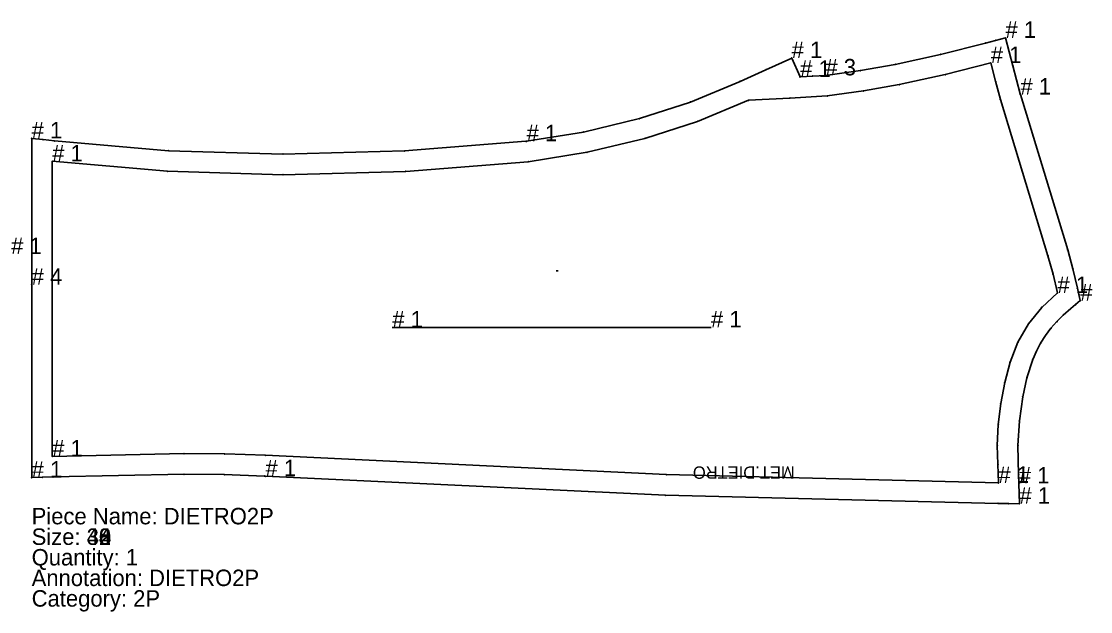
# Model space of a CAD drawing. Extents: x -10 to 11547, y -349 to 304.
# Drawn here: x 1353 to 1873, y -166 to 121 of the extents above; entities that cross this region are included whole.
import ezdxf

# ---------------------------------------------------------------- set-up
doc = ezdxf.new("R2010")
doc.units = 0

# ---------------------------------------------------------------- blocks, each defined once
blk = doc.blocks.new('DAVSX1P-S_42')
at = {"layer": '1'}
blk.add_text('# 1', height=8, dxfattribs=at).set_placement((318.864, 106.832))
at = {"layer": '2'}
blk.add_text('# 1', height=8, dxfattribs=at).set_placement((318.864, 106.832))
blk = doc.blocks.new('DIETRO2P-S_38')
at = {"layer": '1'}
blk.add_lwpolyline([(-246.5, 118.5399), (-240.9623, 117.9409), (-235.4246, 117.3419), (-179.9485, 112.5371), (-124.2893, 110.9002), (-65.135, 112.4333), (-6.1492, 117.1349), (-5.8314, 117.1767), (21.7944, 121.6242), (49.0072, 128.1311), (73.8625, 136.175), (97.9797, 146.2117), (110.5248, 151.8846), (123.07, 157.5575), (127.1903, 148.4457), (133.3351, 148.8042), (139.4799, 149.1626), (139.4799, 149.1626), (156.5198, 151.4701), (173.4387, 154.5062), (195.4869, 159.3304), (217.3626, 164.8727), (222.1912, 166.1394), (227.0198, 167.406), (230.6176, 153.7804), (234.2154, 140.1547), (234.3168, 139.8293), (257.2796, 64.3691), (259.8322, 55.0668), (262.0366, 45.6801), (262.7329, 42.7064), (263.4293, 39.7328), (261.1016, 37.7556), (258.7739, 35.7784), (255.1252, 32.6792), (252.0497, 29.5236), (249.1063, 26.2503), (246.4795, 22.7097), (244.1317, 18.9832), (242.0722, 15.0852), (240.3166, 11.0458), (237.4801, 2.1095), (235.4596, -7.0414), (233.8372, -18.8236), (233.054, -30.6868), (233.4307, -44.8723), (233.5455, -49.1951), (233.8074, -59.0579), (228.6226, -58.9792), (223.4378, -58.9006), (61.6979, -54.8919), (-132.8, -45.6577), (-133.3399, -45.6272), (-152.8493, -44.8969), (-172.3636, -44.7001), (-236.1812, -45.9949), (-241.3406, -46.1595), (-246.5, -46.324), (-246.5, 47.4)], close=True, dxfattribs=at)
at = {"layer": '14'}
blk.add_lwpolyline([(-236.5, 107.4), (-180.4926, 102.5507), (-124.3, 100.9), (-64.5654, 102.4502), (-5, 107.2), (23.5636, 111.7789), (51.7, 118.5), (77.2784, 126.7752), (102.1, 137.1), (122.2, 138.1), (140.4, 139.2), (157.959, 141.576), (175.4, 144.7), (197.7372, 149.5817), (219.8999, 155.2), (222.25, 146.3), (224.6, 137.4), (247.7, 61.5), (250.1706, 52.4931), (252.2999, 43.4), (244.6879, 36.4185), (238.2228, 28.3641), (233.0534, 19.4219), (229.3, 9.8), (226.6819, -0.141), (224.7619, -10.2392), (223.5484, -20.4512), (223.048, -30.7222), (223.3187, -39.812), (223.5894, -48.9018), (62.1, -44.9), (-132.8, -35.5), (-152.5956, -34.8523), (-172.4, -34.7), (-236.5, -36)], close=True, dxfattribs=at)
at = {"layer": '2'}
for p in [(227.0198, 167.406), (217.3626, 164.8727), (222.1912, 166.1394), (123.07, 157.5575), (110.5248, 151.8846), (173.4387, 154.5062), (219.8999, 155.2), (230.6176, 153.7804), (97.9797, 146.2117), (127.1903, 148.4457), (133.3351, 148.8042), (139.4799, 149.1626), (222.25, 146.3), (175.4, 144.7), (102.1, 137.1), (122.2, 138.1), (140.4, 139.2), (224.6, 137.4), (234.2154, 140.1547), (49.0072, 128.1311), (-246.5, 118.5399), (-240.9623, 117.9409), (-235.4246, 117.3419), (-6.1492, 117.1349), (51.7, 118.5), (-124.2893, 110.9002), (-236.5, 107.4), (-5, 107.2), (-124.3, 100.9), (257.2796, 64.3691), (247.7, 61.5), (252.2999, 43.4), (262.0366, 45.6801), (262.7329, 42.7064), (261.1016, 37.7556), (263.4293, 39.7328), (255.1252, 32.6792), (258.7739, 35.7784), (238.2228, 28.3641), (249.1063, 26.2503), (244.1317, 18.9832), (240.3166, 11.0458), (229.3, 9.8), (224.7619, -10.2392), (235.4596, -7.0414), (223.048, -30.7222), (233.054, -30.6868), (-236.5, -36), (-172.4, -34.7), (-132.8, -35.5), (223.3187, -39.812), (-246.5, -46.324), (-241.3406, -46.1595), (-236.1812, -45.9949), (-172.3636, -44.7001), (-133.3399, -45.6272), (62.1, -44.9), (233.4307, -44.8723), (223.5894, -48.9018), (61.6979, -54.8919), (223.4378, -58.9006), (228.6226, -58.9792), (233.8074, -59.0579)]:
    blk.add_point(p, dxfattribs=at)
at = {"layer": '3'}
for p in [(195.4869, 159.3304), (156.5198, 151.4701), (139.4799, 149.1626), (197.7372, 149.5817), (157.959, 141.576), (73.8625, 136.175), (234.3168, 139.8293), (77.2784, 126.7752), (21.7944, 121.6242), (-5.8314, 117.1767), (-179.9485, 112.5371), (-65.135, 112.4333), (23.5636, 111.7789), (-180.4926, 102.5507), (-64.5654, 102.4502), (250.1706, 52.4931), (259.8322, 55.0668), (-246.5, 47.4), (244.6879, 36.4185), (252.0497, 29.5236), (246.4795, 22.7097), (233.0534, 19.4219), (242.0722, 15.0852), (237.4801, 2.1095), (226.6819, -0.141), (223.5484, -20.4512), (233.8372, -18.8236), (-152.5956, -34.8523), (-152.8493, -44.8969), (-132.8, -45.6577), (233.5455, -49.1951)]:
    blk.add_point(p, dxfattribs=at)
at = {"layer": '4'}
for p in [(139.4799, 149.1626, 10), (234.3168, 139.8293, 10), (-5.8314, 117.1767, 10), (-246.5, 47.4, 10), (-132.8, -45.6577, 10), (233.5455, -49.1951, 10)]:
    blk.add_point(p, dxfattribs=at)
at = {"layer": '5'}
blk.add_line((8.4647, 54.1741), (9.4647, 54.1741), dxfattribs=at)
at = {"layer": '7'}
blk.add_line((-71.1223, 26.6555), (83.8506, 26.6555), dxfattribs=at)
at = {"layer": '1'}
for s, p in [('Piece Name: DIETRO2P', (-246.5, -69.0579)), ('Size: 38', (-246.5, -79.0579))]:
    blk.add_text(s, height=8, dxfattribs=at).set_placement(p)
at = {"layer": '19'}
blk.add_text('MET.DIETRO', height=6, rotation=180, dxfattribs=at).set_placement((124.5, -40.9))
blk = doc.blocks.new('DIETRO2P-S_40')
at = {"layer": '1'}
blk.add_lwpolyline([(-246.5, 118.5399), (-240.9623, 117.9409), (-235.4246, 117.3419), (-179.9485, 112.5371), (-124.2893, 110.9002), (-65.135, 112.4333), (-6.1492, 117.1349), (-5.8314, 117.1767), (21.7944, 121.6242), (49.0072, 128.1311), (73.8625, 136.175), (97.9797, 146.2117), (110.5248, 151.8846), (123.07, 157.5575), (127.1903, 148.4457), (133.3351, 148.8042), (139.4799, 149.1626), (139.4799, 149.1626), (156.5198, 151.4701), (173.4387, 154.5062), (195.4869, 159.3304), (217.3626, 164.8727), (222.1912, 166.1394), (227.0198, 167.406), (230.6176, 153.7804), (234.2154, 140.1547), (234.3168, 139.8293), (257.2796, 64.3691), (259.8322, 55.0668), (262.0366, 45.6801), (262.7329, 42.7064), (263.4293, 39.7328), (261.1016, 37.7556), (258.7739, 35.7784), (255.1252, 32.6792), (252.0497, 29.5236), (249.1063, 26.2503), (246.4795, 22.7097), (244.1317, 18.9832), (242.0722, 15.0852), (240.3166, 11.0458), (237.4801, 2.1095), (235.4596, -7.0414), (233.8372, -18.8236), (233.054, -30.6868), (233.4307, -44.8723), (233.5455, -49.1951), (233.8074, -59.0579), (228.6226, -58.9792), (223.4378, -58.9006), (61.6979, -54.8919), (-132.8, -45.6577), (-133.3399, -45.6272), (-152.8493, -44.8969), (-172.3636, -44.7001), (-236.1812, -45.9949), (-241.3406, -46.1595), (-246.5, -46.324), (-246.5, 47.4)], close=True, dxfattribs=at)
at = {"layer": '14'}
blk.add_lwpolyline([(-236.5, 107.4), (-180.4926, 102.5507), (-124.3, 100.9), (-64.5654, 102.4502), (-5, 107.2), (23.5636, 111.7789), (51.7, 118.5), (77.2784, 126.7752), (102.1, 137.1), (122.2, 138.1), (140.4, 139.2), (157.959, 141.576), (175.4, 144.7), (197.7372, 149.5817), (219.8999, 155.2), (222.25, 146.3), (224.6, 137.4), (247.7, 61.5), (250.1706, 52.4931), (252.2999, 43.4), (244.6879, 36.4185), (238.2228, 28.3641), (233.0534, 19.4219), (229.3, 9.8), (226.6819, -0.141), (224.7619, -10.2392), (223.5484, -20.4512), (223.048, -30.7222), (223.3187, -39.812), (223.5894, -48.9018), (62.1, -44.9), (-132.8, -35.5), (-152.5956, -34.8523), (-172.4, -34.7), (-236.5, -36)], close=True, dxfattribs=at)
at = {"layer": '2'}
for p in [(227.0198, 167.406), (217.3626, 164.8727), (222.1912, 166.1394), (123.07, 157.5575), (110.5248, 151.8846), (173.4387, 154.5062), (219.8999, 155.2), (230.6176, 153.7804), (97.9797, 146.2117), (127.1903, 148.4457), (133.3351, 148.8042), (139.4799, 149.1626), (222.25, 146.3), (175.4, 144.7), (102.1, 137.1), (122.2, 138.1), (140.4, 139.2), (224.6, 137.4), (234.2154, 140.1547), (49.0072, 128.1311), (-246.5, 118.5399), (-240.9623, 117.9409), (-235.4246, 117.3419), (-6.1492, 117.1349), (51.7, 118.5), (-124.2893, 110.9002), (-236.5, 107.4), (-5, 107.2), (-124.3, 100.9), (257.2796, 64.3691), (247.7, 61.5), (252.2999, 43.4), (262.0366, 45.6801), (262.7329, 42.7064), (261.1016, 37.7556), (263.4293, 39.7328), (255.1252, 32.6792), (258.7739, 35.7784), (238.2228, 28.3641), (249.1063, 26.2503), (244.1317, 18.9832), (240.3166, 11.0458), (229.3, 9.8), (224.7619, -10.2392), (235.4596, -7.0414), (223.048, -30.7222), (233.054, -30.6868), (-236.5, -36), (-172.4, -34.7), (-132.8, -35.5), (223.3187, -39.812), (-246.5, -46.324), (-241.3406, -46.1595), (-236.1812, -45.9949), (-172.3636, -44.7001), (-133.3399, -45.6272), (62.1, -44.9), (233.4307, -44.8723), (223.5894, -48.9018), (61.6979, -54.8919), (223.4378, -58.9006), (228.6226, -58.9792), (233.8074, -59.0579)]:
    blk.add_point(p, dxfattribs=at)
at = {"layer": '3'}
for p in [(195.4869, 159.3304), (156.5198, 151.4701), (139.4799, 149.1626), (197.7372, 149.5817), (157.959, 141.576), (73.8625, 136.175), (234.3168, 139.8293), (77.2784, 126.7752), (21.7944, 121.6242), (-5.8314, 117.1767), (-179.9485, 112.5371), (-65.135, 112.4333), (23.5636, 111.7789), (-180.4926, 102.5507), (-64.5654, 102.4502), (250.1706, 52.4931), (259.8322, 55.0668), (-246.5, 47.4), (244.6879, 36.4185), (252.0497, 29.5236), (246.4795, 22.7097), (233.0534, 19.4219), (242.0722, 15.0852), (237.4801, 2.1095), (226.6819, -0.141), (223.5484, -20.4512), (233.8372, -18.8236), (-152.5956, -34.8523), (-152.8493, -44.8969), (-132.8, -45.6577), (233.5455, -49.1951)]:
    blk.add_point(p, dxfattribs=at)
at = {"layer": '4'}
for p in [(139.4799, 149.1626, 10), (234.3168, 139.8293, 10), (-5.8314, 117.1767, 10), (-246.5, 47.4, 10), (-132.8, -45.6577, 10), (233.5455, -49.1951, 10)]:
    blk.add_point(p, dxfattribs=at)
at = {"layer": '5'}
blk.add_line((8.4647, 54.1741), (9.4647, 54.1741), dxfattribs=at)
at = {"layer": '7'}
blk.add_line((-71.1223, 26.6555), (83.8506, 26.6555), dxfattribs=at)
at = {"layer": '1'}
for s, p in [('Piece Name: DIETRO2P', (-246.5, -69.0579)), ('Size: 40', (-246.5, -79.0579))]:
    blk.add_text(s, height=8, dxfattribs=at).set_placement(p)
at = {"layer": '19'}
blk.add_text('MET.DIETRO', height=6, rotation=180, dxfattribs=at).set_placement((124.5, -40.9))
blk = doc.blocks.new('DIETRO2P-S_42')
at = {"layer": '1'}
blk.add_lwpolyline([(-246.5, 118.54), (-240.962, 117.941), (-235.425, 117.342), (-179.949, 112.537), (-124.289, 110.9), (-65.135, 112.433), (-6.149, 117.135), (-5.831, 117.177), (21.794, 121.624), (49.007, 128.131), (73.862, 136.175), (97.98, 146.212), (110.525, 151.885), (123.07, 157.557), (127.19, 148.446), (133.335, 148.804), (139.48, 149.163), (139.4801, 149.163), (156.52, 151.47), (173.439, 154.506), (195.487, 159.33), (217.363, 164.873), (222.191, 166.139), (227.02, 167.406), (230.618, 153.78), (234.215, 140.155), (234.317, 139.829), (257.28, 64.369), (259.832, 55.067), (262.037, 45.68), (262.733, 42.706), (263.429, 39.733), (261.102, 37.756), (258.774, 35.778), (255.125, 32.679), (252.05, 29.524), (249.106, 26.25), (246.48, 22.71), (244.132, 18.983), (242.072, 15.085), (240.317, 11.046), (237.48, 2.109), (235.46, -7.041), (233.837, -18.824), (233.054, -30.687), (233.431, -44.872), (233.546, -49.195), (233.807, -59.058), (228.623, -58.979), (223.438, -58.901), (61.698, -54.892), (-132.8, -45.658), (-133.34, -45.627), (-152.849, -44.897), (-172.364, -44.7), (-236.181, -45.995), (-241.341, -46.159), (-246.5, -46.324), (-246.5, 47.399)], close=True, dxfattribs=at)
at = {"layer": '14'}
blk.add_lwpolyline([(-236.5, 107.4), (-180.493, 102.551), (-124.3, 100.9), (-64.565, 102.45), (-5, 107.2), (23.564, 111.779), (51.7, 118.5), (77.278, 126.775), (102.1, 137.1), (122.2, 138.1), (140.4, 139.2), (157.959, 141.576), (175.4, 144.7), (197.737, 149.582), (219.9, 155.2), (222.25, 146.3), (224.6, 137.4), (247.7, 61.5), (250.171, 52.493), (252.3, 43.4), (244.688, 36.419), (238.223, 28.364), (233.053, 19.422), (229.3, 9.8), (226.682, -0.141), (224.762, -10.239), (223.548, -20.451), (223.048, -30.722), (223.319, -39.812), (223.589, -48.902), (62.1, -44.9), (-132.8, -35.5), (-152.596, -34.852), (-172.4, -34.7), (-236.5, -36)], close=True, dxfattribs=at)
at = {"layer": '2'}
for p in [(227.02, 167.406), (217.363, 164.873), (222.191, 166.139), (123.07, 157.557), (110.525, 151.885), (173.439, 154.506), (219.9, 155.2), (230.618, 153.78), (97.98, 146.212), (127.19, 148.446), (133.335, 148.804), (139.48, 149.163), (222.25, 146.3), (175.4, 144.7), (102.1, 137.1), (122.2, 138.1), (140.4, 139.2), (224.6, 137.4), (234.215, 140.155), (49.007, 128.131), (-246.5, 118.54), (-240.962, 117.941), (-235.425, 117.342), (-6.149, 117.135), (51.7, 118.5), (-124.289, 110.9), (-236.5, 107.4), (-5, 107.2), (-124.3, 100.9), (257.28, 64.369), (247.7, 61.5), (252.3, 43.4), (262.037, 45.68), (262.733, 42.706), (261.102, 37.756), (263.429, 39.733), (255.125, 32.679), (258.774, 35.778), (238.223, 28.364), (249.106, 26.25), (244.132, 18.983), (240.317, 11.046), (229.3, 9.8), (224.762, -10.239), (235.46, -7.041), (223.048, -30.722), (233.054, -30.687), (-236.5, -36), (-172.4, -34.7), (-132.8, -35.5), (223.319, -39.812), (-246.5, -46.324), (-241.341, -46.159), (-236.181, -45.995), (-172.364, -44.7), (-133.34, -45.627), (62.1, -44.9), (233.431, -44.872), (223.589, -48.902), (61.698, -54.892), (223.438, -58.901), (228.623, -58.979), (233.807, -59.058)]:
    blk.add_point(p, dxfattribs=at)
at = {"layer": '3'}
for p in [(195.487, 159.33), (156.52, 151.47), (139.4801, 149.163), (197.737, 149.582), (157.959, 141.576), (73.862, 136.175), (234.317, 139.829), (77.278, 126.775), (21.794, 121.624), (-5.831, 117.177), (-179.949, 112.537), (-65.135, 112.433), (23.564, 111.779), (-180.493, 102.551), (-64.565, 102.45), (250.171, 52.493), (259.832, 55.067), (-246.5, 47.399), (244.688, 36.419), (252.05, 29.524), (246.48, 22.71), (233.053, 19.422), (242.072, 15.085), (237.48, 2.109), (226.682, -0.141), (223.548, -20.451), (233.837, -18.824), (-152.596, -34.852), (-152.849, -44.897), (-132.8, -45.658), (233.546, -49.195)]:
    blk.add_point(p, dxfattribs=at)
at = {"layer": '4'}
for p in [(139.4801, 149.163, 10), (234.317, 139.829, 10), (-5.831, 117.177, 10), (-246.5, 47.399, 10), (-132.8, -45.658, 10), (233.546, -49.195, 10)]:
    blk.add_point(p, dxfattribs=at)
at = {"layer": '5'}
blk.add_line((8.4647, 54.1741), (9.4647, 54.1741), dxfattribs=at)
at = {"layer": '7'}
blk.add_line((-71.122, 26.656), (83.851, 26.656), dxfattribs=at)
at = {"layer": '1'}
for s, p in [('# 1', (227.02, 167.406)), ('# 1', (123.07, 157.557)), ('# 1', (127.19, 148.446)), ('# 3', (139.4801, 149.163)), ('# 1', (234.317, 139.829)), ('# 1', (-246.5, 118.54)), ('# 1', (-5.831, 117.177)), ('# 4', (-246.5, 47.399)), ('# 1', (263.429, 39.733)), ('# 1', (-246.5, -46.324)), ('# 1', (-132.8, -45.658)), ('# 1', (233.546, -49.195)), ('# 1', (233.807, -59.058)), ('Piece Name: DIETRO2P', (-246.5, -69.0579)), ('Size: 42', (-246.5, -79.0579)), ('Quantity: 1', (-246.5, -89.0579)), ('Annotation: DIETRO2P', (-246.5, -99.0579)), ('Category: 2P', (-246.5, -109.0579))]:
    blk.add_text(s, height=8, dxfattribs=at).set_placement(p)
at = {"layer": '14'}
for p in [(219.9, 155.2), (-236.5, 107.4), (252.3, 43.4), (-236.5, -36), (223.589, -48.902)]:
    blk.add_text('# 1', height=8, dxfattribs=at).set_placement(p)
at = {"layer": '19'}
blk.add_text('MET.DIETRO', height=6, rotation=180, dxfattribs=at).set_placement((124.5, -40.9))
at = {"layer": '2'}
for p in [(227.02, 167.406), (123.07, 157.557), (219.9, 155.2), (127.19, 148.446), (-246.5, 118.54), (-236.5, 107.4), (252.3, 43.4), (263.429, 39.733), (-236.5, -36), (-246.5, -46.324), (223.589, -48.902), (233.807, -59.058)]:
    blk.add_text('# 1', height=8, dxfattribs=at).set_placement(p)
at = {"layer": '3'}
for s, p in [('# 3', (139.4801, 149.163)), ('# 1', (234.317, 139.829)), ('# 1', (-5.831, 117.177)), ('# 4', (-246.5, 47.399)), ('# 1', (-132.8, -45.658)), ('# 1', (233.546, -49.195))]:
    blk.add_text(s, height=8, dxfattribs=at).set_placement(p)
at = {"layer": '4'}
for s, p in [('# 3', (139.4801, 149.163)), ('# 1', (234.317, 139.829)), ('# 1', (-5.831, 117.177)), ('# 4', (-246.5, 47.399)), ('# 1', (-132.8, -45.658)), ('# 1', (233.546, -49.195))]:
    blk.add_text(s, height=8, dxfattribs=at).set_placement(p)
at = {"layer": '7'}
for p in [(-71.122, 26.656), (83.851, 26.656)]:
    blk.add_text('# 1', height=8, dxfattribs=at).set_placement(p)
blk = doc.blocks.new('DIETRO2P-S_44')
at = {"layer": '1'}
blk.add_lwpolyline([(-246.5, 118.5399), (-240.9623, 117.9409), (-235.4246, 117.3419), (-179.9485, 112.5371), (-124.2893, 110.9002), (-65.135, 112.4333), (-6.1492, 117.1349), (-5.8314, 117.1767), (21.7944, 121.6242), (49.0072, 128.1311), (73.8625, 136.175), (97.9797, 146.2117), (110.5248, 151.8846), (123.07, 157.5575), (127.1903, 148.4457), (133.3351, 148.8042), (139.4799, 149.1626), (139.4799, 149.1626), (156.5198, 151.4701), (173.4387, 154.5062), (195.4869, 159.3304), (217.3626, 164.8727), (222.1912, 166.1394), (227.0198, 167.406), (230.6176, 153.7804), (234.2154, 140.1547), (234.3168, 139.8293), (257.2796, 64.3691), (259.8322, 55.0668), (262.0366, 45.6801), (262.7329, 42.7064), (263.4293, 39.7328), (261.1016, 37.7556), (258.7739, 35.7784), (255.1252, 32.6792), (252.0497, 29.5236), (249.1063, 26.2503), (246.4795, 22.7097), (244.1317, 18.9832), (242.0722, 15.0852), (240.3166, 11.0458), (237.4801, 2.1095), (235.4596, -7.0414), (233.8372, -18.8236), (233.054, -30.6868), (233.4307, -44.8723), (233.5455, -49.1951), (233.8074, -59.0579), (228.6226, -58.9792), (223.4378, -58.9006), (61.6979, -54.8919), (-132.8, -45.6577), (-133.3399, -45.6272), (-152.8493, -44.8969), (-172.3636, -44.7001), (-236.1812, -45.9949), (-241.3406, -46.1595), (-246.5, -46.324), (-246.5, 47.4)], close=True, dxfattribs=at)
at = {"layer": '14'}
blk.add_lwpolyline([(-236.5, 107.4), (-180.4926, 102.5507), (-124.3, 100.9), (-64.5654, 102.4502), (-5, 107.2), (23.5636, 111.7789), (51.7, 118.5), (77.2784, 126.7752), (102.1, 137.1), (122.2, 138.1), (140.4, 139.2), (157.959, 141.576), (175.4, 144.7), (197.7372, 149.5817), (219.8999, 155.2), (222.25, 146.3), (224.6, 137.4), (247.7, 61.5), (250.1706, 52.4931), (252.2999, 43.4), (244.6879, 36.4185), (238.2228, 28.3641), (233.0534, 19.4219), (229.3, 9.8), (226.6819, -0.141), (224.7619, -10.2392), (223.5484, -20.4512), (223.048, -30.7222), (223.3187, -39.812), (223.5894, -48.9018), (62.1, -44.9), (-132.8, -35.5), (-152.5956, -34.8523), (-172.4, -34.7), (-236.5, -36)], close=True, dxfattribs=at)
at = {"layer": '2'}
for p in [(227.0198, 167.406), (217.3626, 164.8727), (222.1912, 166.1394), (123.07, 157.5575), (110.5248, 151.8846), (173.4387, 154.5062), (219.8999, 155.2), (230.6176, 153.7804), (97.9797, 146.2117), (127.1903, 148.4457), (133.3351, 148.8042), (139.4799, 149.1626), (222.25, 146.3), (175.4, 144.7), (102.1, 137.1), (122.2, 138.1), (140.4, 139.2), (224.6, 137.4), (234.2154, 140.1547), (49.0072, 128.1311), (-246.5, 118.5399), (-240.9623, 117.9409), (-235.4246, 117.3419), (-6.1492, 117.1349), (51.7, 118.5), (-124.2893, 110.9002), (-236.5, 107.4), (-5, 107.2), (-124.3, 100.9), (257.2796, 64.3691), (247.7, 61.5), (252.2999, 43.4), (262.0366, 45.6801), (262.7329, 42.7064), (261.1016, 37.7556), (263.4293, 39.7328), (255.1252, 32.6792), (258.7739, 35.7784), (238.2228, 28.3641), (249.1063, 26.2503), (244.1317, 18.9832), (240.3166, 11.0458), (229.3, 9.8), (224.7619, -10.2392), (235.4596, -7.0414), (223.048, -30.7222), (233.054, -30.6868), (-236.5, -36), (-172.4, -34.7), (-132.8, -35.5), (223.3187, -39.812), (-246.5, -46.324), (-241.3406, -46.1595), (-236.1812, -45.9949), (-172.3636, -44.7001), (-133.3399, -45.6272), (62.1, -44.9), (233.4307, -44.8723), (223.5894, -48.9018), (61.6979, -54.8919), (223.4378, -58.9006), (228.6226, -58.9792), (233.8074, -59.0579)]:
    blk.add_point(p, dxfattribs=at)
at = {"layer": '3'}
for p in [(195.4869, 159.3304), (156.5198, 151.4701), (139.4799, 149.1626), (197.7372, 149.5817), (157.959, 141.576), (73.8625, 136.175), (234.3168, 139.8293), (77.2784, 126.7752), (21.7944, 121.6242), (-5.8314, 117.1767), (-179.9485, 112.5371), (-65.135, 112.4333), (23.5636, 111.7789), (-180.4926, 102.5507), (-64.5654, 102.4502), (250.1706, 52.4931), (259.8322, 55.0668), (-246.5, 47.4), (244.6879, 36.4185), (252.0497, 29.5236), (246.4795, 22.7097), (233.0534, 19.4219), (242.0722, 15.0852), (237.4801, 2.1095), (226.6819, -0.141), (223.5484, -20.4512), (233.8372, -18.8236), (-152.5956, -34.8523), (-152.8493, -44.8969), (-132.8, -45.6577), (233.5455, -49.1951)]:
    blk.add_point(p, dxfattribs=at)
at = {"layer": '4'}
for p in [(139.4799, 149.1626, 10), (234.3168, 139.8293, 10), (-5.8314, 117.1767, 10), (-246.5, 47.4, 10), (-132.8, -45.6577, 10), (233.5455, -49.1951, 10)]:
    blk.add_point(p, dxfattribs=at)
at = {"layer": '5'}
blk.add_line((8.4647, 54.1741), (9.4647, 54.1741), dxfattribs=at)
at = {"layer": '7'}
blk.add_line((-71.1223, 26.6555), (83.8506, 26.6555), dxfattribs=at)
at = {"layer": '1'}
for s, p in [('Piece Name: DIETRO2P', (-246.5, -69.0579)), ('Size: 44', (-246.5, -79.0579))]:
    blk.add_text(s, height=8, dxfattribs=at).set_placement(p)
at = {"layer": '19'}
blk.add_text('MET.DIETRO', height=6, rotation=180, dxfattribs=at).set_placement((124.5, -40.9))
blk = doc.blocks.new('DIETRO2P-S_46')
at = {"layer": '1'}
blk.add_lwpolyline([(-246.5, 118.5399), (-240.9623, 117.9409), (-235.4246, 117.3419), (-179.9485, 112.5371), (-124.2893, 110.9002), (-65.135, 112.4333), (-6.1492, 117.1349), (-5.8314, 117.1767), (21.7944, 121.6242), (49.0072, 128.1311), (73.8625, 136.175), (97.9797, 146.2117), (110.5248, 151.8846), (123.07, 157.5575), (127.1903, 148.4457), (133.3351, 148.8042), (139.4799, 149.1626), (139.4799, 149.1626), (156.5198, 151.4701), (173.4387, 154.5062), (195.4869, 159.3304), (217.3626, 164.8727), (222.1912, 166.1394), (227.0198, 167.406), (230.6176, 153.7804), (234.2154, 140.1547), (234.3168, 139.8293), (257.2796, 64.3691), (259.8322, 55.0668), (262.0366, 45.6801), (262.7329, 42.7064), (263.4293, 39.7328), (261.1016, 37.7556), (258.7739, 35.7784), (255.1252, 32.6792), (252.0497, 29.5236), (249.1063, 26.2503), (246.4795, 22.7097), (244.1317, 18.9832), (242.0722, 15.0852), (240.3166, 11.0458), (237.4801, 2.1095), (235.4596, -7.0414), (233.8372, -18.8236), (233.054, -30.6868), (233.4307, -44.8723), (233.5455, -49.1951), (233.8074, -59.0579), (228.6226, -58.9792), (223.4378, -58.9006), (61.6979, -54.8919), (-132.8, -45.6577), (-133.3399, -45.6272), (-152.8493, -44.8969), (-172.3636, -44.7001), (-236.1812, -45.9949), (-241.3406, -46.1595), (-246.5, -46.324), (-246.5, 47.4)], close=True, dxfattribs=at)
at = {"layer": '14'}
blk.add_lwpolyline([(-236.5, 107.4), (-180.4926, 102.5507), (-124.3, 100.9), (-64.5654, 102.4502), (-5, 107.2), (23.5636, 111.7789), (51.7, 118.5), (77.2784, 126.7752), (102.1, 137.1), (122.2, 138.1), (140.4, 139.2), (157.959, 141.576), (175.4, 144.7), (197.7372, 149.5817), (219.8999, 155.2), (222.25, 146.3), (224.6, 137.4), (247.7, 61.5), (250.1706, 52.4931), (252.2999, 43.4), (244.6879, 36.4185), (238.2228, 28.3641), (233.0534, 19.4219), (229.3, 9.8), (226.6819, -0.141), (224.7619, -10.2392), (223.5484, -20.4512), (223.048, -30.7222), (223.3187, -39.812), (223.5894, -48.9018), (62.1, -44.9), (-132.8, -35.5), (-152.5956, -34.8523), (-172.4, -34.7), (-236.5, -36)], close=True, dxfattribs=at)
at = {"layer": '2'}
for p in [(227.0198, 167.406), (217.3626, 164.8727), (222.1912, 166.1394), (123.07, 157.5575), (110.5248, 151.8846), (173.4387, 154.5062), (219.8999, 155.2), (230.6176, 153.7804), (97.9797, 146.2117), (127.1903, 148.4457), (133.3351, 148.8042), (139.4799, 149.1626), (222.25, 146.3), (175.4, 144.7), (102.1, 137.1), (122.2, 138.1), (140.4, 139.2), (224.6, 137.4), (234.2154, 140.1547), (49.0072, 128.1311), (-246.5, 118.5399), (-240.9623, 117.9409), (-235.4246, 117.3419), (-6.1492, 117.1349), (51.7, 118.5), (-124.2893, 110.9002), (-236.5, 107.4), (-5, 107.2), (-124.3, 100.9), (257.2796, 64.3691), (247.7, 61.5), (252.2999, 43.4), (262.0366, 45.6801), (262.7329, 42.7064), (261.1016, 37.7556), (263.4293, 39.7328), (255.1252, 32.6792), (258.7739, 35.7784), (238.2228, 28.3641), (249.1063, 26.2503), (244.1317, 18.9832), (240.3166, 11.0458), (229.3, 9.8), (224.7619, -10.2392), (235.4596, -7.0414), (223.048, -30.7222), (233.054, -30.6868), (-236.5, -36), (-172.4, -34.7), (-132.8, -35.5), (223.3187, -39.812), (-246.5, -46.324), (-241.3406, -46.1595), (-236.1812, -45.9949), (-172.3636, -44.7001), (-133.3399, -45.6272), (62.1, -44.9), (233.4307, -44.8723), (223.5894, -48.9018), (61.6979, -54.8919), (223.4378, -58.9006), (228.6226, -58.9792), (233.8074, -59.0579)]:
    blk.add_point(p, dxfattribs=at)
at = {"layer": '3'}
for p in [(195.4869, 159.3304), (156.5198, 151.4701), (139.4799, 149.1626), (197.7372, 149.5817), (157.959, 141.576), (73.8625, 136.175), (234.3168, 139.8293), (77.2784, 126.7752), (21.7944, 121.6242), (-5.8314, 117.1767), (-179.9485, 112.5371), (-65.135, 112.4333), (23.5636, 111.7789), (-180.4926, 102.5507), (-64.5654, 102.4502), (250.1706, 52.4931), (259.8322, 55.0668), (-246.5, 47.4), (244.6879, 36.4185), (252.0497, 29.5236), (246.4795, 22.7097), (233.0534, 19.4219), (242.0722, 15.0852), (237.4801, 2.1095), (226.6819, -0.141), (223.5484, -20.4512), (233.8372, -18.8236), (-152.5956, -34.8523), (-152.8493, -44.8969), (-132.8, -45.6577), (233.5455, -49.1951)]:
    blk.add_point(p, dxfattribs=at)
at = {"layer": '4'}
for p in [(139.4799, 149.1626, 10), (234.3168, 139.8293, 10), (-5.8314, 117.1767, 10), (-246.5, 47.4, 10), (-132.8, -45.6577, 10), (233.5455, -49.1951, 10)]:
    blk.add_point(p, dxfattribs=at)
at = {"layer": '5'}
blk.add_line((8.4647, 54.1741), (9.4647, 54.1741), dxfattribs=at)
at = {"layer": '7'}
blk.add_line((-71.1223, 26.6555), (83.8506, 26.6555), dxfattribs=at)
at = {"layer": '1'}
for s, p in [('Piece Name: DIETRO2P', (-246.5, -69.0579)), ('Size: 46', (-246.5, -79.0579))]:
    blk.add_text(s, height=8, dxfattribs=at).set_placement(p)
at = {"layer": '19'}
blk.add_text('MET.DIETRO', height=6, rotation=180, dxfattribs=at).set_placement((124.5, -40.9))
blk = doc.blocks.new('DIETRO2P-S_48')
at = {"layer": '1'}
blk.add_lwpolyline([(-246.5, 118.5399), (-240.9623, 117.9409), (-235.4246, 117.3419), (-179.9485, 112.5371), (-124.2893, 110.9002), (-65.135, 112.4333), (-6.1492, 117.1349), (-5.8314, 117.1767), (21.7944, 121.6242), (49.0072, 128.1311), (73.8625, 136.175), (97.9797, 146.2117), (110.5248, 151.8846), (123.07, 157.5575), (127.1903, 148.4457), (133.3351, 148.8042), (139.4799, 149.1626), (139.4799, 149.1626), (156.5198, 151.4701), (173.4387, 154.5062), (195.4869, 159.3304), (217.3626, 164.8727), (222.1912, 166.1394), (227.0198, 167.406), (230.6176, 153.7804), (234.2154, 140.1547), (234.3168, 139.8293), (257.2796, 64.3691), (259.8322, 55.0668), (262.0366, 45.6801), (262.7329, 42.7064), (263.4293, 39.7328), (261.1016, 37.7556), (258.7739, 35.7784), (255.1252, 32.6792), (252.0497, 29.5236), (249.1063, 26.2503), (246.4795, 22.7097), (244.1317, 18.9832), (242.0722, 15.0852), (240.3166, 11.0458), (237.4801, 2.1095), (235.4596, -7.0414), (233.8372, -18.8236), (233.054, -30.6868), (233.4307, -44.8723), (233.5455, -49.1951), (233.8074, -59.0579), (228.6226, -58.9792), (223.4378, -58.9006), (61.6979, -54.8919), (-132.8, -45.6577), (-133.3399, -45.6272), (-152.8493, -44.8969), (-172.3636, -44.7001), (-236.1812, -45.9949), (-241.3406, -46.1595), (-246.5, -46.324), (-246.5, 47.4)], close=True, dxfattribs=at)
at = {"layer": '14'}
blk.add_lwpolyline([(-236.5, 107.4), (-180.4926, 102.5507), (-124.3, 100.9), (-64.5654, 102.4502), (-5, 107.2), (23.5636, 111.7789), (51.7, 118.5), (77.2784, 126.7752), (102.1, 137.1), (122.2, 138.1), (140.4, 139.2), (157.959, 141.576), (175.4, 144.7), (197.7372, 149.5817), (219.8999, 155.2), (222.25, 146.3), (224.6, 137.4), (247.7, 61.5), (250.1706, 52.4931), (252.2999, 43.4), (244.6879, 36.4185), (238.2228, 28.3641), (233.0534, 19.4219), (229.3, 9.8), (226.6819, -0.141), (224.7619, -10.2392), (223.5484, -20.4512), (223.048, -30.7222), (223.3187, -39.812), (223.5894, -48.9018), (62.1, -44.9), (-132.8, -35.5), (-152.5956, -34.8523), (-172.4, -34.7), (-236.5, -36)], close=True, dxfattribs=at)
at = {"layer": '2'}
for p in [(227.0198, 167.406), (217.3626, 164.8727), (222.1912, 166.1394), (123.07, 157.5575), (110.5248, 151.8846), (173.4387, 154.5062), (219.8999, 155.2), (230.6176, 153.7804), (97.9797, 146.2117), (127.1903, 148.4457), (133.3351, 148.8042), (139.4799, 149.1626), (222.25, 146.3), (175.4, 144.7), (102.1, 137.1), (122.2, 138.1), (140.4, 139.2), (224.6, 137.4), (234.2154, 140.1547), (49.0072, 128.1311), (-246.5, 118.5399), (-240.9623, 117.9409), (-235.4246, 117.3419), (-6.1492, 117.1349), (51.7, 118.5), (-124.2893, 110.9002), (-236.5, 107.4), (-5, 107.2), (-124.3, 100.9), (257.2796, 64.3691), (247.7, 61.5), (252.2999, 43.4), (262.0366, 45.6801), (262.7329, 42.7064), (261.1016, 37.7556), (263.4293, 39.7328), (255.1252, 32.6792), (258.7739, 35.7784), (238.2228, 28.3641), (249.1063, 26.2503), (244.1317, 18.9832), (240.3166, 11.0458), (229.3, 9.8), (224.7619, -10.2392), (235.4596, -7.0414), (223.048, -30.7222), (233.054, -30.6868), (-236.5, -36), (-172.4, -34.7), (-132.8, -35.5), (223.3187, -39.812), (-246.5, -46.324), (-241.3406, -46.1595), (-236.1812, -45.9949), (-172.3636, -44.7001), (-133.3399, -45.6272), (62.1, -44.9), (233.4307, -44.8723), (223.5894, -48.9018), (61.6979, -54.8919), (223.4378, -58.9006), (228.6226, -58.9792), (233.8074, -59.0579)]:
    blk.add_point(p, dxfattribs=at)
at = {"layer": '3'}
for p in [(195.4869, 159.3304), (156.5198, 151.4701), (139.4799, 149.1626), (197.7372, 149.5817), (157.959, 141.576), (73.8625, 136.175), (234.3168, 139.8293), (77.2784, 126.7752), (21.7944, 121.6242), (-5.8314, 117.1767), (-179.9485, 112.5371), (-65.135, 112.4333), (23.5636, 111.7789), (-180.4926, 102.5507), (-64.5654, 102.4502), (250.1706, 52.4931), (259.8322, 55.0668), (-246.5, 47.4), (244.6879, 36.4185), (252.0497, 29.5236), (246.4795, 22.7097), (233.0534, 19.4219), (242.0722, 15.0852), (237.4801, 2.1095), (226.6819, -0.141), (223.5484, -20.4512), (233.8372, -18.8236), (-152.5956, -34.8523), (-152.8493, -44.8969), (-132.8, -45.6577), (233.5455, -49.1951)]:
    blk.add_point(p, dxfattribs=at)
at = {"layer": '4'}
for p in [(139.4799, 149.1626, 10), (234.3168, 139.8293, 10), (-5.8314, 117.1767, 10), (-246.5, 47.4, 10), (-132.8, -45.6577, 10), (233.5455, -49.1951, 10)]:
    blk.add_point(p, dxfattribs=at)
at = {"layer": '5'}
blk.add_line((8.4647, 54.1741), (9.4647, 54.1741), dxfattribs=at)
at = {"layer": '7'}
blk.add_line((-71.1223, 26.6555), (83.8506, 26.6555), dxfattribs=at)
at = {"layer": '1'}
for s, p in [('Piece Name: DIETRO2P', (-246.5, -69.0579)), ('Size: 48', (-246.5, -79.0579))]:
    blk.add_text(s, height=8, dxfattribs=at).set_placement(p)
at = {"layer": '19'}
blk.add_text('MET.DIETRO', height=6, rotation=180, dxfattribs=at).set_placement((124.5, -40.9))
blk = doc.blocks.new('DIETRO2P-S_50')
at = {"layer": '1'}
blk.add_lwpolyline([(-246.5, 118.5399), (-240.9623, 117.9409), (-235.4246, 117.3419), (-179.9485, 112.5371), (-124.2893, 110.9002), (-65.135, 112.4333), (-6.1492, 117.1349), (-5.8314, 117.1767), (21.7944, 121.6242), (49.0072, 128.1311), (73.8625, 136.175), (97.9797, 146.2117), (110.5248, 151.8846), (123.07, 157.5575), (127.1903, 148.4457), (133.3351, 148.8042), (139.4799, 149.1626), (139.4799, 149.1626), (156.5198, 151.4701), (173.4387, 154.5062), (195.4869, 159.3304), (217.3626, 164.8727), (222.1912, 166.1394), (227.0198, 167.406), (230.6176, 153.7804), (234.2154, 140.1547), (234.3168, 139.8293), (257.2796, 64.3691), (259.8322, 55.0668), (262.0366, 45.6801), (262.7329, 42.7064), (263.4293, 39.7328), (261.1016, 37.7556), (258.7739, 35.7784), (255.1252, 32.6792), (252.0497, 29.5236), (249.1063, 26.2503), (246.4795, 22.7097), (244.1317, 18.9832), (242.0722, 15.0852), (240.3166, 11.0458), (237.4801, 2.1095), (235.4596, -7.0414), (233.8372, -18.8236), (233.054, -30.6868), (233.4307, -44.8723), (233.5455, -49.1951), (233.8074, -59.0579), (228.6226, -58.9792), (223.4378, -58.9006), (61.6979, -54.8919), (-132.8, -45.6577), (-133.3399, -45.6272), (-152.8493, -44.8969), (-172.3636, -44.7001), (-236.1812, -45.9949), (-241.3406, -46.1595), (-246.5, -46.324), (-246.5, 47.4)], close=True, dxfattribs=at)
at = {"layer": '14'}
blk.add_lwpolyline([(-236.5, 107.4), (-180.4926, 102.5507), (-124.3, 100.9), (-64.5654, 102.4502), (-5, 107.2), (23.5636, 111.7789), (51.7, 118.5), (77.2784, 126.7752), (102.1, 137.1), (122.2, 138.1), (140.4, 139.2), (157.959, 141.576), (175.4, 144.7), (197.7372, 149.5817), (219.8999, 155.2), (222.25, 146.3), (224.6, 137.4), (247.7, 61.5), (250.1706, 52.4931), (252.2999, 43.4), (244.6879, 36.4185), (238.2228, 28.3641), (233.0534, 19.4219), (229.3, 9.8), (226.6819, -0.141), (224.7619, -10.2392), (223.5484, -20.4512), (223.048, -30.7222), (223.3187, -39.812), (223.5894, -48.9018), (62.1, -44.9), (-132.8, -35.5), (-152.5956, -34.8523), (-172.4, -34.7), (-236.5, -36)], close=True, dxfattribs=at)
at = {"layer": '2'}
for p in [(227.0198, 167.406), (217.3626, 164.8727), (222.1912, 166.1394), (123.07, 157.5575), (110.5248, 151.8846), (173.4387, 154.5062), (219.8999, 155.2), (230.6176, 153.7804), (97.9797, 146.2117), (127.1903, 148.4457), (133.3351, 148.8042), (139.4799, 149.1626), (222.25, 146.3), (175.4, 144.7), (102.1, 137.1), (122.2, 138.1), (140.4, 139.2), (224.6, 137.4), (234.2154, 140.1547), (49.0072, 128.1311), (-246.5, 118.5399), (-240.9623, 117.9409), (-235.4246, 117.3419), (-6.1492, 117.1349), (51.7, 118.5), (-124.2893, 110.9002), (-236.5, 107.4), (-5, 107.2), (-124.3, 100.9), (257.2796, 64.3691), (247.7, 61.5), (252.2999, 43.4), (262.0366, 45.6801), (262.7329, 42.7064), (261.1016, 37.7556), (263.4293, 39.7328), (255.1252, 32.6792), (258.7739, 35.7784), (238.2228, 28.3641), (249.1063, 26.2503), (244.1317, 18.9832), (240.3166, 11.0458), (229.3, 9.8), (224.7619, -10.2392), (235.4596, -7.0414), (223.048, -30.7222), (233.054, -30.6868), (-236.5, -36), (-172.4, -34.7), (-132.8, -35.5), (223.3187, -39.812), (-246.5, -46.324), (-241.3406, -46.1595), (-236.1812, -45.9949), (-172.3636, -44.7001), (-133.3399, -45.6272), (62.1, -44.9), (233.4307, -44.8723), (223.5894, -48.9018), (61.6979, -54.8919), (223.4378, -58.9006), (228.6226, -58.9792), (233.8074, -59.0579)]:
    blk.add_point(p, dxfattribs=at)
at = {"layer": '3'}
for p in [(195.4869, 159.3304), (156.5198, 151.4701), (139.4799, 149.1626), (197.7372, 149.5817), (157.959, 141.576), (73.8625, 136.175), (234.3168, 139.8293), (77.2784, 126.7752), (21.7944, 121.6242), (-5.8314, 117.1767), (-179.9485, 112.5371), (-65.135, 112.4333), (23.5636, 111.7789), (-180.4926, 102.5507), (-64.5654, 102.4502), (250.1706, 52.4931), (259.8322, 55.0668), (-246.5, 47.4), (244.6879, 36.4185), (252.0497, 29.5236), (246.4795, 22.7097), (233.0534, 19.4219), (242.0722, 15.0852), (237.4801, 2.1095), (226.6819, -0.141), (223.5484, -20.4512), (233.8372, -18.8236), (-152.5956, -34.8523), (-152.8493, -44.8969), (-132.8, -45.6577), (233.5455, -49.1951)]:
    blk.add_point(p, dxfattribs=at)
at = {"layer": '4'}
for p in [(139.4799, 149.1626, 10), (234.3168, 139.8293, 10), (-5.8314, 117.1767, 10), (-246.5, 47.4, 10), (-132.8, -45.6577, 10), (233.5455, -49.1951, 10)]:
    blk.add_point(p, dxfattribs=at)
at = {"layer": '5'}
blk.add_line((8.4647, 54.1741), (9.4647, 54.1741), dxfattribs=at)
at = {"layer": '7'}
blk.add_line((-71.1223, 26.6555), (83.8506, 26.6555), dxfattribs=at)
at = {"layer": '1'}
for s, p in [('Piece Name: DIETRO2P', (-246.5, -69.0579)), ('Size: 50', (-246.5, -79.0579))]:
    blk.add_text(s, height=8, dxfattribs=at).set_placement(p)
at = {"layer": '19'}
blk.add_text('MET.DIETRO', height=6, rotation=180, dxfattribs=at).set_placement((124.5, -40.9))
blk = doc.blocks.new('DIETRO2P-S_52')
at = {"layer": '1'}
blk.add_lwpolyline([(-246.5, 118.5399), (-240.9623, 117.9409), (-235.4246, 117.3419), (-179.9485, 112.5371), (-124.2893, 110.9002), (-65.135, 112.4333), (-6.1492, 117.1349), (-5.8314, 117.1767), (21.7944, 121.6242), (49.0072, 128.1311), (73.8625, 136.175), (97.9797, 146.2117), (110.5248, 151.8846), (123.07, 157.5575), (127.1903, 148.4457), (133.3351, 148.8042), (139.4799, 149.1626), (139.4799, 149.1626), (156.5198, 151.4701), (173.4387, 154.5062), (195.4869, 159.3304), (217.3626, 164.8727), (222.1912, 166.1394), (227.0198, 167.406), (230.6176, 153.7804), (234.2154, 140.1547), (234.3168, 139.8293), (257.2796, 64.3691), (259.8322, 55.0668), (262.0366, 45.6801), (262.7329, 42.7064), (263.4293, 39.7328), (261.1016, 37.7556), (258.7739, 35.7784), (255.1252, 32.6792), (252.0497, 29.5236), (249.1063, 26.2503), (246.4795, 22.7097), (244.1317, 18.9832), (242.0722, 15.0852), (240.3166, 11.0458), (237.4801, 2.1095), (235.4596, -7.0414), (233.8372, -18.8236), (233.054, -30.6868), (233.4307, -44.8723), (233.5455, -49.1951), (233.8074, -59.0579), (228.6226, -58.9792), (223.4378, -58.9006), (61.6979, -54.8919), (-132.8, -45.6577), (-133.3399, -45.6272), (-152.8493, -44.8969), (-172.3636, -44.7001), (-236.1812, -45.9949), (-241.3406, -46.1595), (-246.5, -46.324), (-246.5, 47.4)], close=True, dxfattribs=at)
at = {"layer": '14'}
blk.add_lwpolyline([(-236.5, 107.4), (-180.4926, 102.5507), (-124.3, 100.9), (-64.5654, 102.4502), (-5, 107.2), (23.5636, 111.7789), (51.7, 118.5), (77.2784, 126.7752), (102.1, 137.1), (122.2, 138.1), (140.4, 139.2), (157.959, 141.576), (175.4, 144.7), (197.7372, 149.5817), (219.8999, 155.2), (222.25, 146.3), (224.6, 137.4), (247.7, 61.5), (250.1706, 52.4931), (252.2999, 43.4), (244.6879, 36.4185), (238.2228, 28.3641), (233.0534, 19.4219), (229.3, 9.8), (226.6819, -0.141), (224.7619, -10.2392), (223.5484, -20.4512), (223.048, -30.7222), (223.3187, -39.812), (223.5894, -48.9018), (62.1, -44.9), (-132.8, -35.5), (-152.5956, -34.8523), (-172.4, -34.7), (-236.5, -36)], close=True, dxfattribs=at)
at = {"layer": '2'}
for p in [(227.0198, 167.406), (217.3626, 164.8727), (222.1912, 166.1394), (123.07, 157.5575), (110.5248, 151.8846), (173.4387, 154.5062), (219.8999, 155.2), (230.6176, 153.7804), (97.9797, 146.2117), (127.1903, 148.4457), (133.3351, 148.8042), (139.4799, 149.1626), (222.25, 146.3), (175.4, 144.7), (102.1, 137.1), (122.2, 138.1), (140.4, 139.2), (224.6, 137.4), (234.2154, 140.1547), (49.0072, 128.1311), (-246.5, 118.5399), (-240.9623, 117.9409), (-235.4246, 117.3419), (-6.1492, 117.1349), (51.7, 118.5), (-124.2893, 110.9002), (-236.5, 107.4), (-5, 107.2), (-124.3, 100.9), (257.2796, 64.3691), (247.7, 61.5), (252.2999, 43.4), (262.0366, 45.6801), (262.7329, 42.7064), (261.1016, 37.7556), (263.4293, 39.7328), (255.1252, 32.6792), (258.7739, 35.7784), (238.2228, 28.3641), (249.1063, 26.2503), (244.1317, 18.9832), (240.3166, 11.0458), (229.3, 9.8), (224.7619, -10.2392), (235.4596, -7.0414), (223.048, -30.7222), (233.054, -30.6868), (-236.5, -36), (-172.4, -34.7), (-132.8, -35.5), (223.3187, -39.812), (-246.5, -46.324), (-241.3406, -46.1595), (-236.1812, -45.9949), (-172.3636, -44.7001), (-133.3399, -45.6272), (62.1, -44.9), (233.4307, -44.8723), (223.5894, -48.9018), (61.6979, -54.8919), (223.4378, -58.9006), (228.6226, -58.9792), (233.8074, -59.0579)]:
    blk.add_point(p, dxfattribs=at)
at = {"layer": '3'}
for p in [(195.4869, 159.3304), (156.5198, 151.4701), (139.4799, 149.1626), (197.7372, 149.5817), (157.959, 141.576), (73.8625, 136.175), (234.3168, 139.8293), (77.2784, 126.7752), (21.7944, 121.6242), (-5.8314, 117.1767), (-179.9485, 112.5371), (-65.135, 112.4333), (23.5636, 111.7789), (-180.4926, 102.5507), (-64.5654, 102.4502), (250.1706, 52.4931), (259.8322, 55.0668), (-246.5, 47.4), (244.6879, 36.4185), (252.0497, 29.5236), (246.4795, 22.7097), (233.0534, 19.4219), (242.0722, 15.0852), (237.4801, 2.1095), (226.6819, -0.141), (223.5484, -20.4512), (233.8372, -18.8236), (-152.5956, -34.8523), (-152.8493, -44.8969), (-132.8, -45.6577), (233.5455, -49.1951)]:
    blk.add_point(p, dxfattribs=at)
at = {"layer": '4'}
for p in [(139.4799, 149.1626, 10), (234.3168, 139.8293, 10), (-5.8314, 117.1767, 10), (-246.5, 47.4, 10), (-132.8, -45.6577, 10), (233.5455, -49.1951, 10)]:
    blk.add_point(p, dxfattribs=at)
at = {"layer": '5'}
blk.add_line((8.4647, 54.1741), (9.4647, 54.1741), dxfattribs=at)
at = {"layer": '7'}
blk.add_line((-71.1223, 26.6555), (83.8506, 26.6555), dxfattribs=at)
at = {"layer": '1'}
for s, p in [('Piece Name: DIETRO2P', (-246.5, -69.0579)), ('Size: 52', (-246.5, -79.0579))]:
    blk.add_text(s, height=8, dxfattribs=at).set_placement(p)
at = {"layer": '19'}
blk.add_text('MET.DIETRO', height=6, rotation=180, dxfattribs=at).set_placement((124.5, -40.9))
blk = doc.blocks.new('DIETRO2P-S_54')
at = {"layer": '1'}
blk.add_lwpolyline([(-246.5, 118.5399), (-240.9623, 117.9409), (-235.4246, 117.3419), (-179.9485, 112.5371), (-124.2893, 110.9002), (-65.135, 112.4333), (-6.1492, 117.1349), (-5.8314, 117.1767), (21.7944, 121.6242), (49.0072, 128.1311), (73.8625, 136.175), (97.9797, 146.2117), (110.5248, 151.8846), (123.07, 157.5575), (127.1903, 148.4457), (133.3351, 148.8042), (139.4799, 149.1626), (139.4799, 149.1626), (156.5198, 151.4701), (173.4387, 154.5062), (195.4869, 159.3304), (217.3626, 164.8727), (222.1912, 166.1394), (227.0198, 167.406), (230.6176, 153.7804), (234.2154, 140.1547), (234.3168, 139.8293), (257.2796, 64.3691), (259.8322, 55.0668), (262.0366, 45.6801), (262.7329, 42.7064), (263.4293, 39.7328), (261.1016, 37.7556), (258.7739, 35.7784), (255.1252, 32.6792), (252.0497, 29.5236), (249.1063, 26.2503), (246.4795, 22.7097), (244.1317, 18.9832), (242.0722, 15.0852), (240.3166, 11.0458), (237.4801, 2.1095), (235.4596, -7.0414), (233.8372, -18.8236), (233.054, -30.6868), (233.4307, -44.8723), (233.5455, -49.1951), (233.8074, -59.0579), (228.6226, -58.9792), (223.4378, -58.9006), (61.6979, -54.8919), (-132.8, -45.6577), (-133.3399, -45.6272), (-152.8493, -44.8969), (-172.3636, -44.7001), (-236.1812, -45.9949), (-241.3406, -46.1595), (-246.5, -46.324), (-246.5, 47.4)], close=True, dxfattribs=at)
at = {"layer": '14'}
blk.add_lwpolyline([(-236.5, 107.4), (-180.4926, 102.5507), (-124.3, 100.9), (-64.5654, 102.4502), (-5, 107.2), (23.5636, 111.7789), (51.7, 118.5), (77.2784, 126.7752), (102.1, 137.1), (122.2, 138.1), (140.4, 139.2), (157.959, 141.576), (175.4, 144.7), (197.7372, 149.5817), (219.8999, 155.2), (222.25, 146.3), (224.6, 137.4), (247.7, 61.5), (250.1706, 52.4931), (252.2999, 43.4), (244.6879, 36.4185), (238.2228, 28.3641), (233.0534, 19.4219), (229.3, 9.8), (226.6819, -0.141), (224.7619, -10.2392), (223.5484, -20.4512), (223.048, -30.7222), (223.3187, -39.812), (223.5894, -48.9018), (62.1, -44.9), (-132.8, -35.5), (-152.5956, -34.8523), (-172.4, -34.7), (-236.5, -36)], close=True, dxfattribs=at)
at = {"layer": '2'}
for p in [(227.0198, 167.406), (217.3626, 164.8727), (222.1912, 166.1394), (123.07, 157.5575), (110.5248, 151.8846), (173.4387, 154.5062), (219.8999, 155.2), (230.6176, 153.7804), (97.9797, 146.2117), (127.1903, 148.4457), (133.3351, 148.8042), (139.4799, 149.1626), (222.25, 146.3), (175.4, 144.7), (102.1, 137.1), (122.2, 138.1), (140.4, 139.2), (224.6, 137.4), (234.2154, 140.1547), (49.0072, 128.1311), (-246.5, 118.5399), (-240.9623, 117.9409), (-235.4246, 117.3419), (-6.1492, 117.1349), (51.7, 118.5), (-124.2893, 110.9002), (-236.5, 107.4), (-5, 107.2), (-124.3, 100.9), (257.2796, 64.3691), (247.7, 61.5), (252.2999, 43.4), (262.0366, 45.6801), (262.7329, 42.7064), (261.1016, 37.7556), (263.4293, 39.7328), (255.1252, 32.6792), (258.7739, 35.7784), (238.2228, 28.3641), (249.1063, 26.2503), (244.1317, 18.9832), (240.3166, 11.0458), (229.3, 9.8), (224.7619, -10.2392), (235.4596, -7.0414), (223.048, -30.7222), (233.054, -30.6868), (-236.5, -36), (-172.4, -34.7), (-132.8, -35.5), (223.3187, -39.812), (-246.5, -46.324), (-241.3406, -46.1595), (-236.1812, -45.9949), (-172.3636, -44.7001), (-133.3399, -45.6272), (62.1, -44.9), (233.4307, -44.8723), (223.5894, -48.9018), (61.6979, -54.8919), (223.4378, -58.9006), (228.6226, -58.9792), (233.8074, -59.0579)]:
    blk.add_point(p, dxfattribs=at)
at = {"layer": '3'}
for p in [(195.4869, 159.3304), (156.5198, 151.4701), (139.4799, 149.1626), (197.7372, 149.5817), (157.959, 141.576), (73.8625, 136.175), (234.3168, 139.8293), (77.2784, 126.7752), (21.7944, 121.6242), (-5.8314, 117.1767), (-179.9485, 112.5371), (-65.135, 112.4333), (23.5636, 111.7789), (-180.4926, 102.5507), (-64.5654, 102.4502), (250.1706, 52.4931), (259.8322, 55.0668), (-246.5, 47.4), (244.6879, 36.4185), (252.0497, 29.5236), (246.4795, 22.7097), (233.0534, 19.4219), (242.0722, 15.0852), (237.4801, 2.1095), (226.6819, -0.141), (223.5484, -20.4512), (233.8372, -18.8236), (-152.5956, -34.8523), (-152.8493, -44.8969), (-132.8, -45.6577), (233.5455, -49.1951)]:
    blk.add_point(p, dxfattribs=at)
at = {"layer": '4'}
for p in [(139.4799, 149.1626, 10), (234.3168, 139.8293, 10), (-5.8314, 117.1767, 10), (-246.5, 47.4, 10), (-132.8, -45.6577, 10), (233.5455, -49.1951, 10)]:
    blk.add_point(p, dxfattribs=at)
at = {"layer": '5'}
blk.add_line((8.4647, 54.1741), (9.4647, 54.1741), dxfattribs=at)
at = {"layer": '7'}
blk.add_line((-71.1223, 26.6555), (83.8506, 26.6555), dxfattribs=at)
at = {"layer": '1'}
for s, p in [('Piece Name: DIETRO2P', (-246.5, -69.0579)), ('Size: 54', (-246.5, -79.0579))]:
    blk.add_text(s, height=8, dxfattribs=at).set_placement(p)
at = {"layer": '19'}
blk.add_text('MET.DIETRO', height=6, rotation=180, dxfattribs=at).set_placement((124.5, -40.9))
blk = doc.blocks.new('DIETRO2P-S_56')
at = {"layer": '1'}
blk.add_lwpolyline([(-246.5, 118.5399), (-240.9623, 117.9409), (-235.4246, 117.3419), (-179.9485, 112.5371), (-124.2893, 110.9002), (-65.135, 112.4333), (-6.1492, 117.1349), (-5.8314, 117.1767), (21.7944, 121.6242), (49.0072, 128.1311), (73.8625, 136.175), (97.9797, 146.2117), (110.5248, 151.8846), (123.07, 157.5575), (127.1903, 148.4457), (133.3351, 148.8042), (139.4799, 149.1626), (139.4799, 149.1626), (156.5198, 151.4701), (173.4387, 154.5062), (195.4869, 159.3304), (217.3626, 164.8727), (222.1912, 166.1394), (227.0198, 167.406), (230.6176, 153.7804), (234.2154, 140.1547), (234.3168, 139.8293), (257.2796, 64.3691), (259.8322, 55.0668), (262.0366, 45.6801), (262.7329, 42.7064), (263.4293, 39.7328), (261.1016, 37.7556), (258.7739, 35.7784), (255.1252, 32.6792), (252.0497, 29.5236), (249.1063, 26.2503), (246.4795, 22.7097), (244.1317, 18.9832), (242.0722, 15.0852), (240.3166, 11.0458), (237.4801, 2.1095), (235.4596, -7.0414), (233.8372, -18.8236), (233.054, -30.6868), (233.4307, -44.8723), (233.5455, -49.1951), (233.8074, -59.0579), (228.6226, -58.9792), (223.4378, -58.9006), (61.6979, -54.8919), (-132.8, -45.6577), (-133.3399, -45.6272), (-152.8493, -44.8969), (-172.3636, -44.7001), (-236.1812, -45.9949), (-241.3406, -46.1595), (-246.5, -46.324), (-246.5, 47.4)], close=True, dxfattribs=at)
at = {"layer": '14'}
blk.add_lwpolyline([(-236.5, 107.4), (-180.4926, 102.5507), (-124.3, 100.9), (-64.5654, 102.4502), (-5, 107.2), (23.5636, 111.7789), (51.7, 118.5), (77.2784, 126.7752), (102.1, 137.1), (122.2, 138.1), (140.4, 139.2), (157.959, 141.576), (175.4, 144.7), (197.7372, 149.5817), (219.8999, 155.2), (222.25, 146.3), (224.6, 137.4), (247.7, 61.5), (250.1706, 52.4931), (252.2999, 43.4), (244.6879, 36.4185), (238.2228, 28.3641), (233.0534, 19.4219), (229.3, 9.8), (226.6819, -0.141), (224.7619, -10.2392), (223.5484, -20.4512), (223.048, -30.7222), (223.3187, -39.812), (223.5894, -48.9018), (62.1, -44.9), (-132.8, -35.5), (-152.5956, -34.8523), (-172.4, -34.7), (-236.5, -36)], close=True, dxfattribs=at)
at = {"layer": '2'}
for p in [(227.0198, 167.406), (217.3626, 164.8727), (222.1912, 166.1394), (123.07, 157.5575), (110.5248, 151.8846), (173.4387, 154.5062), (219.8999, 155.2), (230.6176, 153.7804), (97.9797, 146.2117), (127.1903, 148.4457), (133.3351, 148.8042), (139.4799, 149.1626), (222.25, 146.3), (175.4, 144.7), (102.1, 137.1), (122.2, 138.1), (140.4, 139.2), (224.6, 137.4), (234.2154, 140.1547), (49.0072, 128.1311), (-246.5, 118.5399), (-240.9623, 117.9409), (-235.4246, 117.3419), (-6.1492, 117.1349), (51.7, 118.5), (-124.2893, 110.9002), (-236.5, 107.4), (-5, 107.2), (-124.3, 100.9), (257.2796, 64.3691), (247.7, 61.5), (252.2999, 43.4), (262.0366, 45.6801), (262.7329, 42.7064), (261.1016, 37.7556), (263.4293, 39.7328), (255.1252, 32.6792), (258.7739, 35.7784), (238.2228, 28.3641), (249.1063, 26.2503), (244.1317, 18.9832), (240.3166, 11.0458), (229.3, 9.8), (224.7619, -10.2392), (235.4596, -7.0414), (223.048, -30.7222), (233.054, -30.6868), (-236.5, -36), (-172.4, -34.7), (-132.8, -35.5), (223.3187, -39.812), (-246.5, -46.324), (-241.3406, -46.1595), (-236.1812, -45.9949), (-172.3636, -44.7001), (-133.3399, -45.6272), (62.1, -44.9), (233.4307, -44.8723), (223.5894, -48.9018), (61.6979, -54.8919), (223.4378, -58.9006), (228.6226, -58.9792), (233.8074, -59.0579)]:
    blk.add_point(p, dxfattribs=at)
at = {"layer": '3'}
for p in [(195.4869, 159.3304), (156.5198, 151.4701), (139.4799, 149.1626), (197.7372, 149.5817), (157.959, 141.576), (73.8625, 136.175), (234.3168, 139.8293), (77.2784, 126.7752), (21.7944, 121.6242), (-5.8314, 117.1767), (-179.9485, 112.5371), (-65.135, 112.4333), (23.5636, 111.7789), (-180.4926, 102.5507), (-64.5654, 102.4502), (250.1706, 52.4931), (259.8322, 55.0668), (-246.5, 47.4), (244.6879, 36.4185), (252.0497, 29.5236), (246.4795, 22.7097), (233.0534, 19.4219), (242.0722, 15.0852), (237.4801, 2.1095), (226.6819, -0.141), (223.5484, -20.4512), (233.8372, -18.8236), (-152.5956, -34.8523), (-152.8493, -44.8969), (-132.8, -45.6577), (233.5455, -49.1951)]:
    blk.add_point(p, dxfattribs=at)
at = {"layer": '4'}
for p in [(139.4799, 149.1626, 10), (234.3168, 139.8293, 10), (-5.8314, 117.1767, 10), (-246.5, 47.4, 10), (-132.8, -45.6577, 10), (233.5455, -49.1951, 10)]:
    blk.add_point(p, dxfattribs=at)
at = {"layer": '5'}
blk.add_line((8.4647, 54.1741), (9.4647, 54.1741), dxfattribs=at)
at = {"layer": '7'}
blk.add_line((-71.1223, 26.6555), (83.8506, 26.6555), dxfattribs=at)
at = {"layer": '1'}
for s, p in [('Piece Name: DIETRO2P', (-246.5, -69.0579)), ('Size: 56', (-246.5, -79.0579))]:
    blk.add_text(s, height=8, dxfattribs=at).set_placement(p)
at = {"layer": '19'}
blk.add_text('MET.DIETRO', height=6, rotation=180, dxfattribs=at).set_placement((124.5, -40.9))

msp = doc.modelspace()

# ---------------------------------------------------------------- block references
at = {"layer": '1'}
for name, p in [('DAVSX1P-S_42', (1029.156, -98.7057)), ('DIETRO2P-S_42', (1604.5203, -54.1741)), ('DIETRO2P-S_38', (1604.5203, -54.1741)), ('DIETRO2P-S_40', (1604.5203, -54.1741)), ('DIETRO2P-S_44', (1604.5203, -54.1741)), ('DIETRO2P-S_46', (1604.5203, -54.1741)), ('DIETRO2P-S_48', (1604.5203, -54.1741)), ('DIETRO2P-S_50', (1604.5203, -54.1741)), ('DIETRO2P-S_52', (1604.5203, -54.1741)), ('DIETRO2P-S_54', (1604.5203, -54.1741)), ('DIETRO2P-S_56', (1604.5203, -54.1741))]:
    msp.add_blockref(name, p, dxfattribs=at)

doc.saveas('drawing.dxf')
